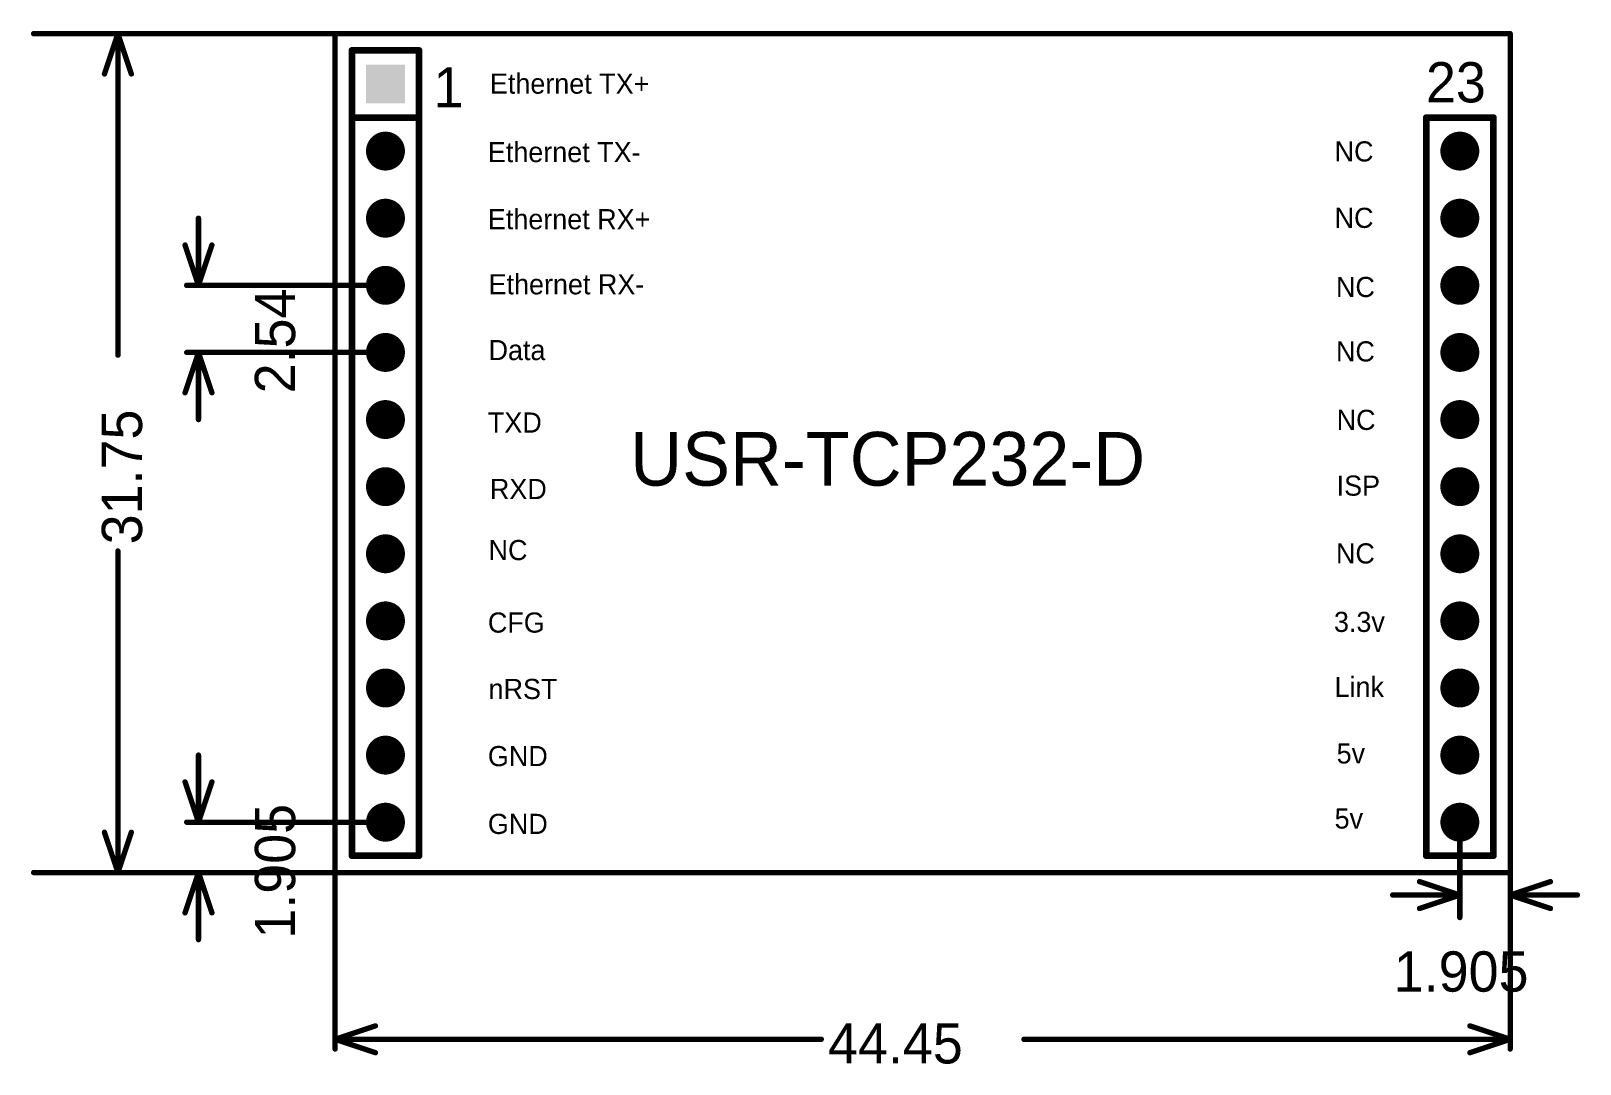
# Model space of a CAD drawing. Extents: x 959.7 to 1018.3, y 272.4 to 311.5.
import ezdxf

# ---------------------------------------------------------------- set-up
doc = ezdxf.new("R2010")
doc.units = 0
doc.layers.get('0').update_dxf_attribs({"linetype": 'CONTINUOUS'})
for name, color, linetype in [('BOTTOMSOLDER', 6, 'CONTINUOUS'), ('KEEPOUTLAYER', 6, 'CONTINUOUS'), ('MECHANICAL3', 76, 'CONTINUOUS'), ('MULTILAYER', 9, 'CONTINUOUS'), ('TOPOVERLAY', 2, 'CONTINUOUS'), ('TOPSOLDER', 216, 'CONTINUOUS')]:
    doc.layers.add(name, color=color, linetype=linetype)

# ---------------------------------------------------------------- blocks, each defined once
blk = doc.blocks.new('SIP12_1')
at = {"layer": 'BOTTOMSOLDER', "const_width": 0.7366}
for points in [[(2.1717, 0, 1), (2.9083, 0, 1)], [(4.7117, 0, 1), (5.4483, 0, 1)], [(7.2517, 0, 1), (7.9883, 0, 1)], [(9.7917, 0, 1), (10.5283, 0, 1)], [(12.3317, 0, 1), (13.0683, 0, 1)], [(14.8717, 0, 1), (15.6083, 0, 1)], [(17.4117, 0, 1), (18.1483, 0, 1)], [(19.9517, 0, 1), (20.6883, 0, 1)], [(22.4917, 0, 1), (23.2283, 0, 1)], [(25.0317, 0, 1), (25.7683, 0, 1)], [(27.5717, 0, 1), (28.3083, 0, 1)]]:
    blk.add_lwpolyline(points, format="xyb", close=True, dxfattribs=at)
at = {"layer": 'BOTTOMSOLDER'}
blk.add_solid([(-0.7366, -0.7366), (0.7366, -0.7366), (-0.7366, 0.7366), (0.7366, 0.7366)], dxfattribs=at)
at = {"layer": 'MULTILAYER', "const_width": 0.635}
for points in [[(2.2225, 0, 1), (2.8575, 0, 1)], [(4.7625, 0, 1), (5.3975, 0, 1)], [(7.3025, 0, 1), (7.9375, 0, 1)], [(9.8425, 0, 1), (10.4775, 0, 1)], [(12.3825, 0, 1), (13.0175, 0, 1)], [(14.9225, 0, 1), (15.5575, 0, 1)], [(17.4625, 0, 1), (18.0975, 0, 1)], [(20.0025, 0, 1), (20.6375, 0, 1)], [(22.5425, 0, 1), (23.1775, 0, 1)], [(25.0825, 0, 1), (25.7175, 0, 1)], [(27.6225, 0, 1), (28.2575, 0, 1)]]:
    blk.add_lwpolyline(points, format="xyb", close=True, dxfattribs=at)
at = {"layer": 'MULTILAYER'}
blk.add_solid([(-0.635, -0.635), (0.635, -0.635), (-0.635, 0.635), (0.635, 0.635)], dxfattribs=at)
at = {"layer": 'TOPOVERLAY', "const_width": 0.254}
for points in [[(-1.27, -1.27), (-1.27, 1.27)], [(29.21, 1.27), (-1.27, 1.27)], [(1.27, -1.27), (1.27, 1.27)], [(29.21, -1.27), (29.21, 1.27)], [(29.21, -1.27), (-1.27, -1.27)]]:
    blk.add_lwpolyline(points, dxfattribs=at)
at = {"layer": 'TOPOVERLAY', "const_width": 0.127}
for points in [[(-1.3335, 1.27, 1), (-1.2065, 1.27, 1)], [(-1.3335, 1.27, 1), (-1.2065, 1.27, 1)], [(1.2065, 1.27, 1), (1.3335, 1.27, 1)], [(29.1465, 1.27, 1), (29.2735, 1.27, 1)], [(29.1465, 1.27, 1), (29.2735, 1.27, 1)], [(-1.3335, -1.27, 1), (-1.2065, -1.27, 1)], [(-1.3335, -1.27, 1), (-1.2065, -1.27, 1)], [(1.2065, -1.27, 1), (1.3335, -1.27, 1)], [(29.1465, -1.27, 1), (29.2735, -1.27, 1)], [(29.1465, -1.27, 1), (29.2735, -1.27, 1)]]:
    blk.add_lwpolyline(points, format="xyb", close=True, dxfattribs=at)
at = {"layer": 'TOPSOLDER', "const_width": 0.7366}
for points in [[(2.1717, 0, 1), (2.9083, 0, 1)], [(4.7117, 0, 1), (5.4483, 0, 1)], [(7.2517, 0, 1), (7.9883, 0, 1)], [(9.7917, 0, 1), (10.5283, 0, 1)], [(12.3317, 0, 1), (13.0683, 0, 1)], [(14.8717, 0, 1), (15.6083, 0, 1)], [(17.4117, 0, 1), (18.1483, 0, 1)], [(19.9517, 0, 1), (20.6883, 0, 1)], [(22.4917, 0, 1), (23.2283, 0, 1)], [(25.0317, 0, 1), (25.7683, 0, 1)], [(27.5717, 0, 1), (28.3083, 0, 1)]]:
    blk.add_lwpolyline(points, format="xyb", close=True, dxfattribs=at)
at = {"layer": 'TOPSOLDER'}
blk.add_solid([(-0.7366, -0.7366), (0.7366, -0.7366), (-0.7366, 0.7366), (0.7366, 0.7366)], dxfattribs=at)
blk = doc.blocks.new('SIP12_2')
at = {"layer": 'BOTTOMSOLDER', "const_width": 0.7366}
for points in [[(2.1717, 0, 1), (2.9083, 0, 1)], [(4.7117, 0, 1), (5.4483, 0, 1)], [(7.2517, 0, 1), (7.9883, 0, 1)], [(9.7917, 0, 1), (10.5283, 0, 1)], [(12.3317, 0, 1), (13.0683, 0, 1)], [(14.8717, 0, 1), (15.6083, 0, 1)], [(17.4117, 0, 1), (18.1483, 0, 1)], [(19.9517, 0, 1), (20.6883, 0, 1)], [(22.4917, 0, 1), (23.2283, 0, 1)], [(25.0317, 0, 1), (25.7683, 0, 1)], [(27.5717, 0, 1), (28.3083, 0, 1)]]:
    blk.add_lwpolyline(points, format="xyb", close=True, dxfattribs=at)
at = {"layer": 'MULTILAYER', "const_width": 0.635}
for points in [[(2.2225, 0, 1), (2.8575, 0, 1)], [(4.7625, 0, 1), (5.3975, 0, 1)], [(7.3025, 0, 1), (7.9375, 0, 1)], [(9.8425, 0, 1), (10.4775, 0, 1)], [(12.3825, 0, 1), (13.0175, 0, 1)], [(14.9225, 0, 1), (15.5575, 0, 1)], [(17.4625, 0, 1), (18.0975, 0, 1)], [(20.0025, 0, 1), (20.6375, 0, 1)], [(22.5425, 0, 1), (23.1775, 0, 1)], [(25.0825, 0, 1), (25.7175, 0, 1)], [(27.6225, 0, 1), (28.2575, 0, 1)]]:
    blk.add_lwpolyline(points, format="xyb", close=True, dxfattribs=at)
at = {"layer": 'TOPOVERLAY', "const_width": 0.254}
for points in [[(1.27, -1.27), (1.27, 1.27)], [(29.21, 1.27), (1.27, 1.27)], [(29.21, -1.27), (29.21, 1.27)], [(29.21, -1.27), (1.27, -1.27)]]:
    blk.add_lwpolyline(points, dxfattribs=at)
at = {"layer": 'TOPOVERLAY', "const_width": 0.127}
for points in [[(1.2065, 1.27, 1), (1.3335, 1.27, 1)], [(1.2065, 1.27, 1), (1.3335, 1.27, 1)], [(29.1465, 1.27, 1), (29.2735, 1.27, 1)], [(29.1465, 1.27, 1), (29.2735, 1.27, 1)], [(1.2065, -1.27, 1), (1.3335, -1.27, 1)], [(1.2065, -1.27, 1), (1.3335, -1.27, 1)], [(29.1465, -1.27, 1), (29.2735, -1.27, 1)], [(29.1465, -1.27, 1), (29.2735, -1.27, 1)]]:
    blk.add_lwpolyline(points, format="xyb", close=True, dxfattribs=at)
at = {"layer": 'TOPSOLDER', "const_width": 0.7366}
for points in [[(2.1717, 0, 1), (2.9083, 0, 1)], [(4.7117, 0, 1), (5.4483, 0, 1)], [(7.2517, 0, 1), (7.9883, 0, 1)], [(9.7917, 0, 1), (10.5283, 0, 1)], [(12.3317, 0, 1), (13.0683, 0, 1)], [(14.8717, 0, 1), (15.6083, 0, 1)], [(17.4117, 0, 1), (18.1483, 0, 1)], [(19.9517, 0, 1), (20.6883, 0, 1)], [(22.4917, 0, 1), (23.2283, 0, 1)], [(25.0317, 0, 1), (25.7683, 0, 1)], [(27.5717, 0, 1), (28.3083, 0, 1)]]:
    blk.add_lwpolyline(points, format="xyb", close=True, dxfattribs=at)

msp = doc.modelspace()

# ---------------------------------------------------------------- linework, layer by layer
at = {"layer": 'KEEPOUTLAYER', "const_width": 0.2032}
for points in [[(971.180801, 311.402562), (1015.630801, 311.402562)], [(971.180801, 279.652562), (971.180801, 311.402562)], [(1015.630801, 279.652562), (1015.630801, 311.402562)], [(971.180811, 279.652552), (1015.630811, 279.652552)]]:
    msp.add_lwpolyline(points, dxfattribs=at)
at = {"layer": 'KEEPOUTLAYER', "const_width": 0.1016}
for points in [[(971.130001, 311.402562, 1), (971.231601, 311.402562, 1)], [(971.130001, 311.402562, 1), (971.231601, 311.402562, 1)], [(1015.580001, 311.402562, 1), (1015.681601, 311.402562, 1)], [(1015.580001, 311.402562, 1), (1015.681601, 311.402562, 1)], [(971.130001, 279.652562, 1), (971.231601, 279.652562, 1)], [(971.130011, 279.652552, 1), (971.231611, 279.652552, 1)], [(1015.580001, 279.652562, 1), (1015.681601, 279.652562, 1)], [(1015.580011, 279.652552, 1), (1015.681611, 279.652552, 1)]]:
    msp.add_lwpolyline(points, format="xyb", close=True, dxfattribs=at)
at = {"layer": 'MECHANICAL3', "const_width": 0.2032}
for points in [[(959.77806, 311.402562), (971.180801, 311.402562)], [(962.4568, 309.878547), (962.9648, 311.402547)], [(962.7616, 311.402547), (963.168, 311.402547)], [(962.9648, 299.234878), (962.9648, 311.402547)], [(962.9648, 311.402547), (963.4728, 309.878547)], [(966.0128, 301.877562), (966.0128, 304.417562)], [(965.5048, 303.401562), (966.0128, 301.877562)], [(966.0128, 301.877562), (966.5208, 303.401562)], [(965.567345, 301.877562), (973.085801, 301.877562)], [(965.8096, 301.877562), (966.216, 301.877562)], [(965.5048, 297.813562), (966.0128, 299.337562)], [(965.567345, 299.337562), (973.085801, 299.337562)], [(965.8096, 299.337562), (966.216, 299.337562)], [(966.0128, 296.797562), (966.0128, 299.337562)], [(966.0128, 299.337562), (966.5208, 297.813562)], [(962.9648, 279.652547), (962.9648, 291.820216)], [(966.0128, 281.557547), (966.0128, 284.097547)], [(965.5048, 283.081547), (966.0128, 281.557547)], [(966.0128, 281.557547), (966.5208, 283.081547)], [(962.4568, 281.176547), (962.9648, 279.652547)], [(962.9648, 279.652547), (963.4728, 281.176547)], [(965.567345, 281.557562), (973.085801, 281.557562)], [(965.8096, 281.557547), (966.216, 281.557547)], [(1013.725801, 277.950818), (1013.725801, 281.557565)], [(959.77807, 279.652547), (971.180811, 279.652547)], [(962.7616, 279.652547), (963.168, 279.652547)], [(965.5048, 278.128547), (966.0128, 279.652547)], [(965.8096, 279.652547), (966.216, 279.652547)], [(966.0128, 277.112547), (966.0128, 279.652547)], [(966.0128, 279.652547), (966.5208, 278.128547)], [(971.180811, 272.974206), (971.180811, 279.652547)], [(1015.630811, 272.974211), (1015.630811, 279.652552)], [(1012.201801, 279.310617), (1013.725801, 278.802617)], [(1013.725801, 278.599417), (1013.725801, 279.005817)], [(1015.630801, 278.802617), (1017.154801, 279.310617)], [(1015.630801, 278.599417), (1015.630801, 279.005817)], [(1011.185801, 278.802617), (1013.725801, 278.802617)], [(1012.201801, 278.294617), (1013.725801, 278.802617)], [(1015.630801, 278.802617), (1018.170801, 278.802617)], [(1015.630801, 278.802617), (1017.154801, 278.294617)], [(971.180811, 273.341617), (972.704811, 273.849617)], [(971.180811, 273.138417), (971.180811, 273.544817)], [(1014.106811, 273.849622), (1015.630811, 273.341622)], [(1015.630811, 273.138422), (1015.630811, 273.544822)], [(971.180811, 273.341617), (989.571521, 273.34162)], [(971.180811, 273.341617), (972.704811, 272.833617)], [(997.240101, 273.34162), (1015.630811, 273.341622)], [(1014.106811, 272.833622), (1015.630811, 273.341622)]]:
    msp.add_lwpolyline(points, dxfattribs=at)
at = {"layer": 'MECHANICAL3', "const_width": 0.1016}
for points in [[(959.72726, 311.402562, 1), (959.82886, 311.402562, 1)], [(962.7108, 311.402547, 1), (962.8124, 311.402547, 1)], [(962.914, 311.402547, 1), (963.0156, 311.402547, 1)], [(962.914, 311.402547, 1), (963.0156, 311.402547, 1)], [(962.914, 311.402547, 1), (963.0156, 311.402547, 1)], [(963.1172, 311.402547, 1), (963.2188, 311.402547, 1)], [(971.130001, 311.402562, 1), (971.231601, 311.402562, 1)], [(962.406, 309.878547, 1), (962.5076, 309.878547, 1)], [(963.422, 309.878547, 1), (963.5236, 309.878547, 1)], [(965.962, 304.417562, 1), (966.0636, 304.417562, 1)], [(965.454, 303.401562, 1), (965.5556, 303.401562, 1)], [(966.47, 303.401562, 1), (966.5716, 303.401562, 1)], [(965.516545, 301.877562, 1), (965.618145, 301.877562, 1)], [(965.7588, 301.877562, 1), (965.8604, 301.877562, 1)], [(965.962, 301.877562, 1), (966.0636, 301.877562, 1)], [(965.962, 301.877562, 1), (966.0636, 301.877562, 1)], [(965.962, 301.877562, 1), (966.0636, 301.877562, 1)], [(966.1652, 301.877562, 1), (966.2668, 301.877562, 1)], [(973.035001, 301.877562, 1), (973.136601, 301.877562, 1)], [(965.516545, 299.337562, 1), (965.618145, 299.337562, 1)], [(965.7588, 299.337562, 1), (965.8604, 299.337562, 1)], [(965.962, 299.337562, 1), (966.0636, 299.337562, 1)], [(965.962, 299.337562, 1), (966.0636, 299.337562, 1)], [(965.962, 299.337562, 1), (966.0636, 299.337562, 1)], [(966.1652, 299.337562, 1), (966.2668, 299.337562, 1)], [(973.035001, 299.337562, 1), (973.136601, 299.337562, 1)], [(962.914, 299.234878, 1), (963.0156, 299.234878, 1)], [(965.454, 297.813562, 1), (965.5556, 297.813562, 1)], [(966.47, 297.813562, 1), (966.5716, 297.813562, 1)], [(965.962, 296.797562, 1), (966.0636, 296.797562, 1)], [(962.914, 291.820216, 1), (963.0156, 291.820216, 1)], [(965.962, 284.097547, 1), (966.0636, 284.097547, 1)], [(965.454, 283.081547, 1), (965.5556, 283.081547, 1)], [(966.47, 283.081547, 1), (966.5716, 283.081547, 1)], [(962.406, 281.176547, 1), (962.5076, 281.176547, 1)], [(963.422, 281.176547, 1), (963.5236, 281.176547, 1)], [(965.516545, 281.557562, 1), (965.618145, 281.557562, 1)], [(965.7588, 281.557547, 1), (965.8604, 281.557547, 1)], [(965.962, 281.557547, 1), (966.0636, 281.557547, 1)], [(965.962, 281.557547, 1), (966.0636, 281.557547, 1)], [(965.962, 281.557547, 1), (966.0636, 281.557547, 1)], [(966.1652, 281.557547, 1), (966.2668, 281.557547, 1)], [(973.035001, 281.557562, 1), (973.136601, 281.557562, 1)], [(1013.675001, 281.557565, 1), (1013.776601, 281.557565, 1)], [(959.72727, 279.652547, 1), (959.82887, 279.652547, 1)], [(962.7108, 279.652547, 1), (962.8124, 279.652547, 1)], [(962.914, 279.652547, 1), (963.0156, 279.652547, 1)], [(962.914, 279.652547, 1), (963.0156, 279.652547, 1)], [(962.914, 279.652547, 1), (963.0156, 279.652547, 1)], [(963.1172, 279.652547, 1), (963.2188, 279.652547, 1)], [(965.7588, 279.652547, 1), (965.8604, 279.652547, 1)], [(965.962, 279.652547, 1), (966.0636, 279.652547, 1)], [(965.962, 279.652547, 1), (966.0636, 279.652547, 1)], [(965.962, 279.652547, 1), (966.0636, 279.652547, 1)], [(966.1652, 279.652547, 1), (966.2668, 279.652547, 1)], [(971.130011, 279.652547, 1), (971.231611, 279.652547, 1)], [(971.130011, 279.652547, 1), (971.231611, 279.652547, 1)], [(1015.580011, 279.652552, 1), (1015.681611, 279.652552, 1)], [(1012.151001, 279.310617, 1), (1012.252601, 279.310617, 1)], [(1013.675001, 279.005817, 1), (1013.776601, 279.005817, 1)], [(1015.580001, 279.005817, 1), (1015.681601, 279.005817, 1)], [(1017.104001, 279.310617, 1), (1017.205601, 279.310617, 1)], [(1011.135001, 278.802617, 1), (1011.236601, 278.802617, 1)], [(1012.151001, 278.294617, 1), (1012.252601, 278.294617, 1)], [(1013.675001, 278.802617, 1), (1013.776601, 278.802617, 1)], [(1013.675001, 278.802617, 1), (1013.776601, 278.802617, 1)], [(1013.675001, 278.802617, 1), (1013.776601, 278.802617, 1)], [(1013.675001, 278.599417, 1), (1013.776601, 278.599417, 1)], [(1015.580001, 278.802617, 1), (1015.681601, 278.802617, 1)], [(1015.580001, 278.802617, 1), (1015.681601, 278.802617, 1)], [(1015.580001, 278.802617, 1), (1015.681601, 278.802617, 1)], [(1015.580001, 278.599417, 1), (1015.681601, 278.599417, 1)], [(1017.104001, 278.294617, 1), (1017.205601, 278.294617, 1)], [(1018.120001, 278.802617, 1), (1018.221601, 278.802617, 1)], [(965.454, 278.128547, 1), (965.5556, 278.128547, 1)], [(966.47, 278.128547, 1), (966.5716, 278.128547, 1)], [(1013.675001, 277.950818, 1), (1013.776601, 277.950818, 1)], [(965.962, 277.112547, 1), (966.0636, 277.112547, 1)], [(971.130011, 273.544817, 1), (971.231611, 273.544817, 1)], [(972.654011, 273.849617, 1), (972.755611, 273.849617, 1)], [(1014.056011, 273.849622, 1), (1014.157611, 273.849622, 1)], [(1015.580011, 273.544822, 1), (1015.681611, 273.544822, 1)], [(971.130011, 273.341617, 1), (971.231611, 273.341617, 1)], [(971.130011, 273.341617, 1), (971.231611, 273.341617, 1)], [(971.130011, 273.341617, 1), (971.231611, 273.341617, 1)], [(971.130011, 273.138417, 1), (971.231611, 273.138417, 1)], [(971.130011, 272.974206, 1), (971.231611, 272.974206, 1)], [(989.520721, 273.34162, 1), (989.622321, 273.34162, 1)], [(997.189301, 273.34162, 1), (997.290901, 273.34162, 1)], [(1015.580011, 273.341622, 1), (1015.681611, 273.341622, 1)], [(1015.580011, 273.341622, 1), (1015.681611, 273.341622, 1)], [(1015.580011, 273.341622, 1), (1015.681611, 273.341622, 1)], [(1015.580011, 273.138422, 1), (1015.681611, 273.138422, 1)], [(1015.580011, 272.974211, 1), (1015.681611, 272.974211, 1)], [(972.654011, 272.833617, 1), (972.755611, 272.833617, 1)], [(1014.056011, 272.833622, 1), (1014.157611, 272.833622, 1)]]:
    msp.add_lwpolyline(points, format="xyb", close=True, dxfattribs=at)

# ---------------------------------------------------------------- block references
at = {"rotation": 270}
for name, p in [('SIP12_1', (973.085801, 309.497562)), ('SIP12_2', (1013.725801, 309.497565))]:
    msp.add_blockref(name, p, dxfattribs=at)

# ---------------------------------------------------------------- texts
at = {"layer": 'MECHANICAL3'}
for s, height, p in [('1', 1.524, (974.9028, 308.61)), ('23', 1.524, (1012.444, 308.800017)), ('Ethernet TX+', 0.762, (977.0364, 309.130217)), ('Ethernet TX- ', 0.762, (976.9602, 306.539417)), ('NC', 0.762, (1008.9896, 306.564817)), ('Ethernet RX+', 0.762, (976.9602, 303.999417)), ('NC', 0.762, (1008.9896, 304.050217)), ('Ethernet RX- ', 0.762, (976.9856, 301.535617)), ('NC', 0.762, (1009.0404, 301.434017)), ('Data', 0.762, (976.9856, 299.046417)), ('NC', 0.762, (1009.0404, 298.995617)), ('NC', 0.762, (1009.0658, 296.404817)), ('TXD ', 0.762, (976.9602, 296.303217)), ('USR-TCP232-D ', 2.032, (982.345, 294.296617)), ('RXD ', 0.762, (977.0364, 293.788617)), ('ISP', 0.762, (1009.0658, 293.915617)), ('NC', 0.762, (976.9856, 291.477217)), ('NC', 0.762, (1009.0404, 291.350217)), ('CFG', 0.762, (976.9602, 288.734017)), ('3.3v', 0.762, (1008.9642, 288.759417)), ('nRST', 0.762, (976.9856, 286.219417)), ('Link', 0.762, (1008.9896, 286.295617)), ('GND', 0.762, (976.9602, 283.679417)), ('5v', 0.762, (1009.0658, 283.781017)), ('GND', 0.762, (976.9602, 281.114017)), ('5v', 0.762, (1008.9896, 281.317217)), ('1.905', 1.524, (1011.22497, 275.146003)), ('44.45', 1.524, (989.825521, 272.427466))]:
    msp.add_text(s, height=height, dxfattribs=at).set_placement(p)
for s, p in [('2.54', (969.669414, 297.789026)), ('31.75', (963.878954, 292.074216)), ('1.905', (969.669414, 277.151716))]:
    msp.add_text(s, height=1.524, rotation=90, dxfattribs=at).set_placement(p)

doc.saveas('drawing.dxf')
